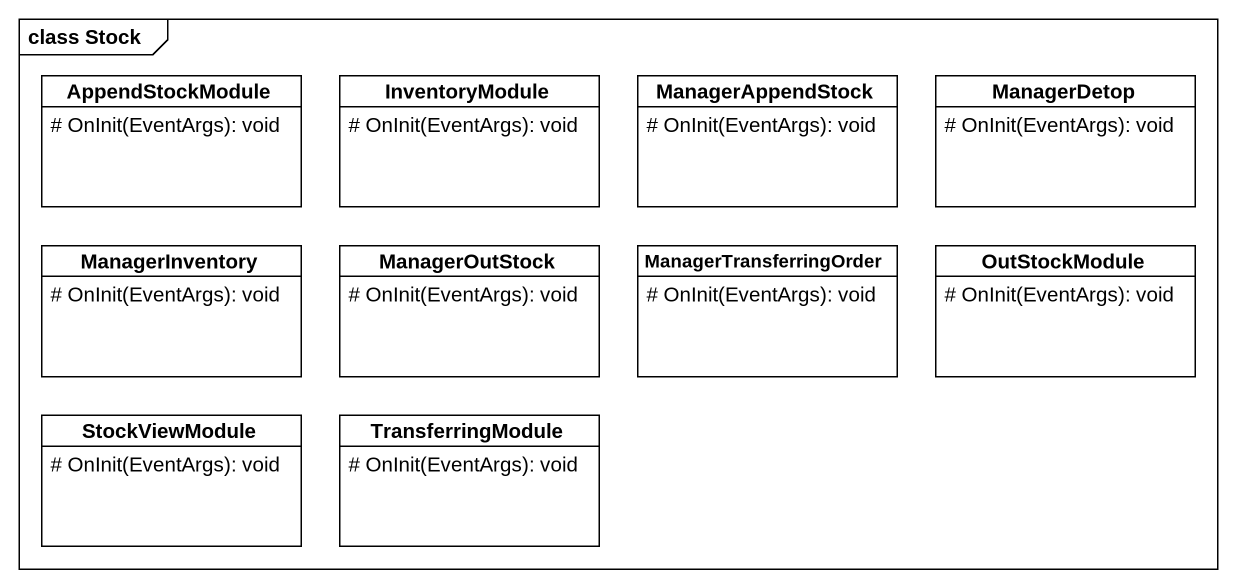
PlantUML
@startuml
mainframe class Stock
hide circle
hide empty members
skinparam classAttributeIconSize 0
class AppendStockModule {
  # OnInit(EventArgs): void
}
class InventoryModule {
  # OnInit(EventArgs): void
}
class ManagerAppendStock {
  # OnInit(EventArgs): void
}
class ManagerDetop {
  # OnInit(EventArgs): void
}
class ManagerInventory {
  # OnInit(EventArgs): void
}
class ManagerOutStock {
  # OnInit(EventArgs): void
}
class ManagerTransferringOrder {
  # OnInit(EventArgs): void
}
class OutStockModule {
  # OnInit(EventArgs): void
}
class StockViewModule {
  # OnInit(EventArgs): void
}
class TransferringModule {
  # OnInit(EventArgs): void
}
@enduml
